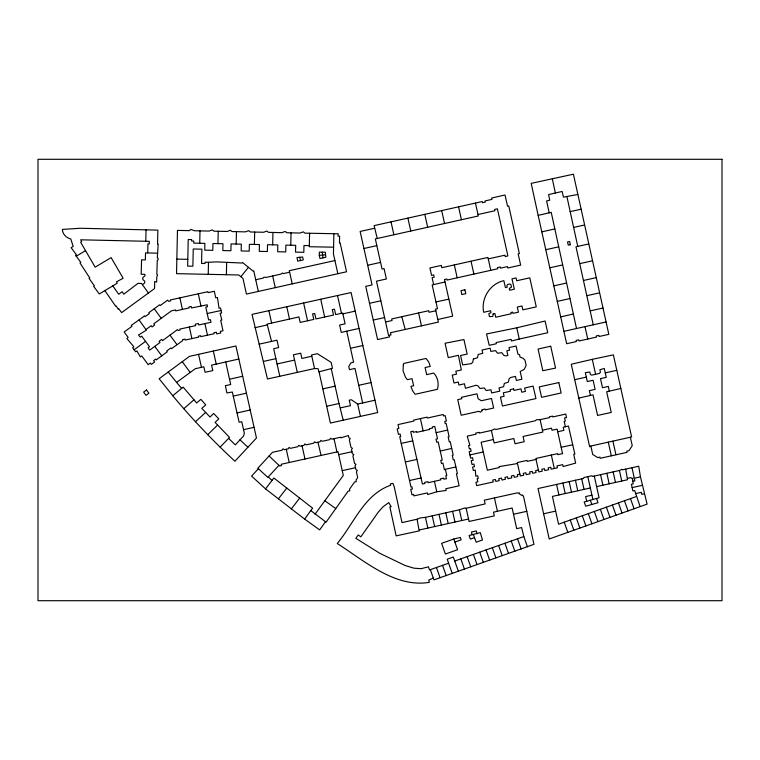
<?xml version="1.0" encoding="UTF-8"?>
<svg xmlns="http://www.w3.org/2000/svg" width="760" height="760" viewBox="0 0 760 760"><rect width="100%" height="100%" fill="white"/><g stroke="black" fill="none" stroke-linecap="round" stroke-linejoin="round"><path stroke-width="1.14" d="M309.577 233.254L338.2 233.785L337.972 236.103L339.615 236.132L339.463 243.029L340.128 242.905L346.55 271.776L246.43 294.082L242.962 278.397L238.773 274.987L176.538 273.657L177.469 230.394L189.306 230.65L190.893 229.406L194.38 230.755L209.142 231.078L212.287 229.871L213.93 231.182L227.221 231.468L230.384 230.261L232.028 231.572L245.423 231.866L248.719 230.66L250.373 231.971L263.625 232.256L266.865 231.049L268.508 232.361L281.922 232.655L285.18 231.448L286.824 232.759L300.01 233.044L303.287 231.847L304.931 233.149L309.577 233.254L309.32 246.724L333.592 247.18M319.276 255.36L319.342 252.13L325.337 252.234L325.841 257.241L319.979 258.514L319.276 255.36L325.29 254.762M157.453 253.194L147.734 252.918L147.924 243.912L149.264 243.941L149.321 241.347L80.655 239.809L81.7 241.661L80.645 242.259L95.152 267.168L111.121 257.611L123.139 278.245L116.441 281.884L117.221 283.214L99.275 293.959L93.594 286.245L94.354 285.788L89.1 278.492L89.822 278.055L79.971 262.931L80.873 262.438L75.515 255.217L76.361 254.704L71.117 247.655L73.188 246.468L70.803 238.991C66.405 237.861 62.415 234.194 62.386 229.416L80.256 228.266L157.861 230.128L157.567 244.15L158.175 244.159L157.32 257.858L158.118 258.419L158.07 259.825L157.254 260.348L156.855 274.37L157.652 274.93L156.788 276.82L156.636 282.131L154.679 281.476L154.555 288.553L121.619 312.616L118.75 308.712L118.18 309.13L116.204 306.014L115.662 306.242L104.909 290.672M145.787 241.271L146.043 229.748M199.737 243.238L200.004 230.879M208.23 274.331L208.487 262.285L216.6 261.887L242.003 263.026L242.478 262.466L253.023 271.035L253.755 270.873L258.324 291.431M208.487 262.285L205.067 262.209L205.038 263.501L201.561 263.435L201.875 249.175L193.249 248.985L192.879 266.199L187.653 266.133L188.223 239.514L191.662 239.581L191.634 240.996L193.752 241.043L193.714 243.114L204.877 243.352L204.734 250.173L212.8 250.344L212.952 243.523L217.958 243.637L218.225 231.277M226.394 274.721L226.66 262.694M236.189 244.036L236.455 231.667M309.349 245.632L303.971 245.508L303.82 252.31L295.526 252.13L295.678 245.328L285.874 245.119L285.731 251.921L277.666 251.75L277.818 244.938L267.52 244.72L267.377 251.522L259.274 251.351L259.416 244.54L254.4 244.435L254.666 232.066M272.669 244.824L272.945 232.456M290.776 245.223L291.042 232.855M333.887 233.709L333.45 253.954L337.849 273.704M625.698 469.11L627.503 479.75L596.619 486.6M430.34 569.658L433.96 579.889L533.947 544.35L523.583 496.669L522.547 494.903L522.091 495.606L519.203 493.734L519.64 493.05L516.952 492.945L484.3 500.184L485.146 503.899L466.155 508.278L464.749 507.984L459.373 509.789L425.448 517.361L420.118 517.94L417.078 519.232L419.168 530.898L396.15 535.876L389.88 507.006L391.153 506.749L388.712 502.607L382.992 506.825L378.242 512.211L360.848 536.836L358.255 534.964L355.86 538.336L379.876 553.346L405.213 565.554L414 568.195L421.202 568.679L428.412 566.808L429.523 569.952L448.628 563.188M315.001 514.264L343.292 475.447L338.029 451.697L281.219 464.274L281.504 465.557L279.661 465.994L269.087 455.99L272.451 452.323L282.065 450.195L282.986 448.799L284.401 449.683L288.144 448.846L289.066 447.45L290.481 448.333L297.853 446.699L298.756 445.293L300.172 446.186L303.952 445.351L304.836 443.925L306.233 444.847L313.642 443.203L314.564 441.807L315.979 442.69L319.96 441.807L320.872 440.41L322.297 441.294L329.669 439.66L330.581 438.263L332.006 439.147L340.717 437.219L340.86 437.855L348.365 435.527L348.84 437.684L350.236 438.596L349.363 440.021L350.997 447.393L352.393 448.305L351.51 449.72L352.402 453.72L353.799 454.632L352.916 456.057L354.549 463.419L355.946 464.331L355.062 465.756L355.889 469.49L357.295 470.402L356.411 471.827L357.684 477.641L356.06 479.978L356.316 481.622L354.673 481.925L349.505 489.203L349.771 490.856L348.127 491.159L326.097 522.177L310.764 510.568L312.626 508.164L273.856 478.021L265.572 488.898L304.637 519.108L319.666 529.9L325.479 521.75M304.637 519.108L310.764 510.568M278.454 498.778L286.776 488.072M291.374 508.82L299.706 498.113M240.863 276.688L248.463 267.33M220.105 447.155L229.53 437.409L215.089 422.398L218.794 418.836L213.626 413.449L210.026 417.05L201.789 408.358L205.761 404.909L200.858 399.342L196.678 402.971L183.15 387.115L172.776 395.741C192.005 418.94 212.838 440.762 234.935 461.234L256.462 438.007L235.932 345.999L189.458 356.364L159.134 378.736L172.776 395.741M269.087 455.99L257.868 468.198L258.4 468.711L267.852 477.403L278.939 465.338M258.4 468.711L251.588 476.111L265.572 488.898M207.708 434.682L217.616 425.058M195.434 421.724L205.666 412.442M183.768 408.69L193.98 399.808M134.168 349.752L145.53 341.354M148.475 293.047L142.424 284.667L144.685 283.005L144.742 281.2L142.785 279.499L142.842 277.514L144.884 275.927L144.932 274.36L141.17 274.255L141.578 259.815L145.34 259.92L145.54 252.862L147.734 252.918M168.216 372.029L176.605 382.403L195.329 368.704L203.813 366.795L205.086 372.286L212.828 370.595L211.555 365.151L238.839 359.024M139.023 319.931L144.561 315.856L145.141 316.644L149.331 313.557L148.761 312.778L159.685 304.769L160.265 305.529L167.647 300.124L168.52 301.321L170.62 300.884L170.411 299.934L207.832 291.707L208.041 292.647L214.301 291.27L215.726 297.797L217.445 297.559L219.041 308.294L220.495 307.981L221.597 313.025L220.134 313.348L221.815 319.998L220.685 320.255L222.993 330.79L220.419 331.36L220.647 333.041L216.752 333.916L216.381 332.234L213.855 332.794L214.064 333.754L200.811 336.651L200.602 335.702L198.388 336.186L198.597 337.136L185.193 340.062L184.984 339.112L182.552 339.644L182.751 340.594L171.513 348.678L170.943 347.899L166.754 350.968L167.323 351.756L156.266 359.869L155.686 359.091L153.605 360.62L154.612 361.998L151.392 364.363L150.271 363.062L148.152 364.629L141.759 355.946L140.372 356.944L136.895 350.911L135.679 351.804L132.648 347.7L133.864 346.816L126.853 338.513L128.145 337.383L124.146 331.987L131.974 326.306L131.29 325.346L139.023 319.931L146.395 330.153L138.51 335.008L140.315 337.165L141.692 336.148L149.511 346.75L148.133 347.776L149.682 350.123L160.018 342.484L159.125 341.269L161.661 339.387L162.564 340.603L177.431 329.622L178.059 330.467L180.082 330.03L179.873 329.089L195.605 325.651L195.282 324.197L198.36 323.522L198.683 324.976L211.023 322.278L210.282 319.589L208.611 319.96L205.808 307.097L207.48 306.736L207.204 304.779L191.53 307.981L191.197 306.479L188.917 306.992L189.126 307.933L182.438 309.424L175.74 310.906L175.531 309.956L171.409 310.868L153.776 323.808L154.669 325.023L152.085 326.923L151.192 325.707L146.034 329.488M640.11 506.616L634.676 490.523L632.88 490.922L631.408 484.272L633.203 483.873L632.415 478.733L634.144 477.47L631.978 467.713M590.833 446.025L589.674 446.776L571.264 364.258L592.287 359.337L613.367 354.863L631.626 436.962L590.833 446.025L592.705 454.442L597.75 457.624L599.953 457.121L600.181 458.299L627.076 452.342L626.867 451.145L629.052 450.651L632.244 445.607L630.344 437.247M76.237 256.243L85.528 250.638M445.351 469.3L444.401 469.747L442.938 463.163L441.455 463.495L440.762 460.398L442.244 460.075L438.197 441.911L436.724 442.244L436.031 439.137L437.513 438.805L434.748 426.398L432.288 426.94L432.535 428.032L429.381 428.744L429.542 429.466L423.13 430.901L416.727 432.326L416.565 431.594L413.411 432.307L413.165 431.205L410.704 431.756L422.408 484.025L424.906 483.483L424.669 482.391L427.947 481.659L428.174 482.704L434.425 481.308L440.676 479.911L440.448 478.866L443.726 478.135L443.973 479.227L446.424 478.686L445.759 475.798L446.785 475.57L445.351 469.3L455.876 466.963M619.409 470.497L622.05 469.309L622.45 469.822L638.713 466.222L640.461 476.872L647.102 504.127L549.204 538.992L538.033 488.537L583.547 478.448L583.794 477.565L591.954 475.76L592.553 476.453L619.409 470.497L621.746 481.023M433.314 578.047L428.773 580.098L429.305 582.35C394.915 588.05 364.41 560.785 337.25 543.514C353.885 523.649 364.183 494.475 390.611 485.269L390.336 483.92L392.901 483.369L394.221 486.78L402.002 522.605L417.078 519.232M491.397 430.445L494.598 429.01L496.128 429.447L535.334 420.774L536.531 419.738L540.132 419.662L549.471 417.63L549.299 416.822L552.577 416.109L552.748 416.917L565.763 414.077L566.523 417.506L564.614 417.933L565.326 421.135L564.177 421.391L565.373 426.73L568.461 426.056L574.845 454.1L573.743 454.337L575.633 463.106L563.112 466.564L562.685 464.645L556.966 465.918L557.384 467.827L551.171 469.195L550.744 467.286L548.188 467.856L548.615 469.756L544.825 470.592L544.407 468.692L541.832 469.243L542.26 471.162L538.821 471.912L536.028 459.43L535.876 458.47L557.678 453.634L557.906 454.67L562.571 453.634L557.118 429.115L551.997 430.255L551.532 428.174L542.45 430.198L542.849 432.07L523.051 436.477L524.21 441.702L515.005 443.755L513.846 438.52L494.133 442.928L491.397 430.445L479.275 433.124L479.104 432.354L475.731 433.095L475.978 434.207L467.219 436.145L469.86 445.208L468.597 445.483L469.366 448.923L470.563 448.656L471.133 451.25L469.205 451.677L470.63 458.128L472.549 457.71L473.109 460.265L471.19 460.683L472.026 464.483L473.945 464.065L474.515 466.64L472.596 467.058L473.347 470.497L475.266 470.079L475.817 476.197L477.745 475.779L478.306 478.344L477.147 478.601L477.85 481.783L475.921 482.21L476.681 485.611L493.221 481.963L492.793 480.044L495.358 479.474L495.786 481.403L499.197 480.643L498.769 478.733L501.514 478.125L501.961 480.035L505.39 479.284L504.972 477.365L507.547 476.795L507.975 478.714L511.746 477.878L511.328 475.969L513.893 475.409L514.32 477.318L517.75 476.558L517.322 474.658L519.878 474.097L520.296 475.998L523.716 475.247L523.298 473.337L525.863 472.777L526.281 474.677L530.072 473.841L529.644 471.931L532.209 471.38L532.627 473.28L536.056 472.52L535.639 470.62L538.403 470.003M319.038 371.82L332.481 368.305L331.16 362.377L317.385 353.695L311.534 354.986L314.545 368.552L318.07 368.685L319.038 371.82L330.41 423.044L377.701 412.566L351.091 292.543L252.044 314.383L267.473 378.993L314.545 368.552M636.49 496.461L558.572 524.21L552.415 496.394L590.33 487.986M453.796 539.02L441.608 543.333L445.388 554.031L457.587 549.708L453.796 539.02L460.332 537.462L461.168 539.818L454.869 542.051M474.544 537.633L470.364 539.115L469.081 535.505L480.263 532.617L482.486 539.952L476.197 542.222L473.423 534.536M454.727 561.022L523.83 536.56L521.635 527.563L516.686 528.656L512.126 508.031L493.487 512.164L494.314 515.878L469.081 521.474L466.155 508.278M436.762 491.777L427.709 494.56L427.32 492.889L413.943 495.89L413.62 494.456L411.967 494.826L410.742 489.354L412.404 488.984L411.91 486.78L410.97 486.989L399.731 436.743L400.662 436.534L400.111 434.007L398.43 434.387L397.195 428.916L398.867 428.421L398.012 424.593L413.896 421.04L413.697 420.09L427.072 417.116L427.31 418.057L443.194 414.513L443.517 415.948L445.18 415.577L446.395 421.049L444.752 421.41L445.246 423.624L446.158 423.424L449.112 436.686L448.162 436.895L449.284 441.94L450.233 441.731L453.207 455.126L452.257 455.335L453.264 459.866L454.214 459.658L457.397 473.623L456.437 473.831L459.135 485.801L445.797 488.765L446.167 490.447L436.762 491.777L434.425 481.308M538.165 215.403L531.192 183.369L573.401 174.192L608.817 334.352L599.136 336.499L598.889 335.369L596.248 335.958L596.495 337.088L578.987 340.983L578.731 339.844L576.089 340.433L576.346 341.572L566.665 343.719L538.165 215.403L551.228 212.344L576.517 328.529M594.282 476.073L599.079 497.733L584.174 501.989L585.732 506.217L597.996 502.711L596.495 498.475M519.26 339.036L511.47 341.022L511.119 339.359L496.109 342.589L496.365 343.748L489.203 345.315L486.523 333.972L516.771 327.807L545.11 321.014L547.722 332.738L519.26 339.036L516.771 327.807M578.75 398.107L593 394.829L597.597 415.454L611.249 412.433L606.642 391.761L620.834 388.455M475.456 203.072L478.325 215.982L375.335 238.906L382.062 269.059L384.075 268.613L386.384 278.986L376.476 281.19L388.559 335.454L390.972 334.941L390.498 332.728L438.425 322.088L435.461 309.187L437.484 308.74L432.164 284.952L445.008 281.979M440.24 451.079L451.715 448.428M300.466 260.547L303.287 259.901L302.642 257.013L296.96 257.573L297.749 261.155L300.466 260.547L299.744 257.298M436.145 432.687L447.64 430.055M565.373 426.73L563.207 427.224L563.91 430.378L557.707 431.765M259.198 344.156L276.991 340.176L278.635 347.595L273.666 348.697L279.784 376.257M363.945 248.501L376.827 245.623M367.688 265.269L380.57 262.39M377.255 238.478L374.11 225.625L482.277 201.552L482.534 202.711L485.288 202.093L485.032 200.934L491.995 199.386L491.682 198.008L505.039 194.997L507.528 206.226L508.753 205.96L519.365 253.631L518.158 253.925L520.657 265.107L507.784 267.995L507.452 266.608L500.526 268.147L500.27 266.988L497.496 267.606L497.752 268.764L490.798 270.313L487.929 257.431L441.807 267.71L441.294 265.411L429.913 267.957L431.575 275.386L433.675 274.92L434.197 277.229L432.098 277.713L433.637 284.63M488.252 258.903L504.906 255.189L505.21 256.566L507.88 255.94L497.382 208.81L494.627 209.427L494.921 210.739L478.002 214.51M588.658 243.979L575.985 246.781L593.256 324.815M490.798 270.313L447.089 280.07L446.851 278.986L444.467 279.547L452.684 316.151L437.836 319.476M254.99 327.702L267.33 324.928L271.519 341.392M435.974 301.986L448.856 299.108M229.52 379.221L242.687 376.276M233.263 396.112L246.458 393.167M237.034 412.955L250.22 410.01M243.561 429.666L254.077 427.32M609.339 391.153L608.285 386.422L602.509 387.724L600.486 378.623L606.261 377.359L604.267 368.429L599.896 369.769L600.419 372.106L599.573 373.388L591.669 375.155L590.358 374.347L589.846 372.039L585.323 372.675L587.309 381.558L593.094 380.266L595.137 389.367L589.342 390.668L590.396 395.409M574.702 379.705L586.311 377.112M605.264 372.894L616.806 370.32M401.223 443.422L412.747 440.847M405.374 461.976L416.898 459.401M409.526 480.529L421.049 477.945M419.472 529.957L468.549 519.014M334.923 260.556L289.294 270.702L292.22 283.86M255.73 279.747L263.207 278.084L263.91 277.153L265.981 277.457L280.687 274.17L282.416 273.011L283.461 273.581L289.626 272.203M541.813 231.838L554.838 228.94M545.784 249.708L558.733 246.829M389.158 335.331L389.5 336.917L377.587 339.549L369.522 303.306L380.855 300.789M549.803 267.786L562.675 264.926M267.33 324.928L267.14 324.092L298.955 316.939L300.162 322.411L313.794 319.409L312.588 313.937L314.706 313.471L315.913 318.944L333.498 315.067L332.291 309.586L334.457 309.187L335.644 314.592L342.703 313.034L342.883 313.851L355.214 311.125M579.737 263.635L592.41 260.813M373.255 320.084L384.588 317.556M385.567 321.974L392.036 320.53L391.685 318.953L428.697 310.707L429.048 312.274L435.917 310.745M359.052 328.444L341.249 332.395L339.625 325.052L345.097 323.845L342.883 313.851M553.822 285.865L566.618 283.024M583.49 280.469L596.172 277.647M263.568 361.399L275.88 358.663M557.26 301.368L569.99 298.537M311.819 356.25L301.901 358.454L300.732 353.191L293.408 354.815L297.302 372.381M277.058 363.954L294.576 360.078M350.512 348.289L362.843 345.553M586.881 295.678L599.564 292.856M560.7 316.863L573.363 314.051M590.273 310.878L602.956 308.056M563.91 331.322L606.053 321.964M322.829 388.892L335.131 386.156M358.72 385.301L371.051 382.565M326.686 406.248L338.988 403.522L343.226 420.204M340.48 407.873L350.464 405.659L349.248 400.188L351.31 399.731L357.684 404.063L360.42 416.394M357.684 404.063L374.965 400.216M338.684 454.67L351.956 451.734M342.228 470.639L355.499 467.704M493.401 439.527L481.118 442.244L487.34 470.212L499.234 467.58L499.025 466.63L517.494 463.534L519.878 474.097M536.028 459.43L527.336 461.349L527.031 460.427L517.341 462.574L517.494 463.534M627.731 478.306L630.847 477.612L632.415 478.733M640.461 476.872L635.113 478.049L634.457 479.075L634.847 480.842L632.633 481.337M591.926 495.168L585.637 496.565L586.682 501.277M632.149 487.597L642.333 485.336M543.619 513.769L555.674 511.1M635.36 493.648L641.345 492.328L641.792 494.351L644.214 493.81M374.699 228.237L360.135 231.448L372.077 284.952L365.74 286.349L369.522 303.306M513.503 514.244L526.87 511.29M549.242 212.942L546.582 200.934L549.774 200.212L548.577 194.579L562.153 191.463L563.454 197.125L577.837 194.484M570.181 211.603L581.058 209.228M573.619 227.401L584.516 225.017M207.204 313.519L221.046 310.498M469.917 454.898L483.284 451.981M561.165 447.298L572.631 444.79M217.958 243.637L222.965 243.741L222.813 250.562L230.907 250.733L231.059 243.922L241.319 244.141L241.167 250.962L249.223 251.133L249.375 244.321L254.4 244.435M176.852 259.103L187.796 259.341M324.681 500.669L335.768 508.564M268.233 476.985L272.08 480.472M239.98 439.85L247.922 447.212M228.627 438.406L235.305 444.894L243.59 435.945L244.359 433.143L241.746 421.705L239.115 422.247L232.351 392.017L226.917 392.958L225.34 385.681L230.689 384.522L225.72 361.969M176.605 382.403L181.64 388.408M182.239 361.684L190.161 372.419M154.774 346.36L161.775 355.832M154.223 308.769L161.234 318.335M169.974 335.131L176.975 344.669M112.746 285.836L118.778 294.281L122.141 291.707L123.814 294.167L137.997 283.309L141.588 283.49L142.424 284.667M630.467 498.608L634.087 508.763M624.444 500.755L628.064 510.91M618.422 502.901L622.041 513.057M612.399 505.039L616.018 515.194M606.385 507.186L609.995 517.341M600.362 509.333L603.972 519.489M594.339 511.48L597.958 521.635M590.33 500.232L591.841 504.469M588.316 513.617L591.936 523.773M582.293 515.764L585.913 525.92M576.27 517.911L579.889 528.067M570.247 520.058L573.866 530.214M564.224 522.196L567.843 532.351M517.522 538.792L521.151 549.024M511.223 541.025L514.852 551.256M504.925 543.248L508.544 553.489M498.626 545.481L502.246 555.712M492.328 547.713L495.947 557.944M486.02 549.945L489.649 560.177M479.721 552.178L483.351 562.409M473.423 554.41L477.052 564.642M467.124 556.633L470.744 566.865M460.826 558.866L464.445 569.097M458.356 571.254L453.321 557.042L447.222 559.208L452.257 573.42M442.538 565.345L446.158 575.577M436.44 567.501L440.059 577.733M523.83 536.56L527.45 546.792M401.812 316.702L405.184 329.469M322.981 257.858L322.269 252.177M317.974 442.244L321.072 455.449M612.902 441.123L615.952 454.784M584.991 326.648L587.746 339.036M592.287 359.337L595.612 374.272M608.294 442.149L611.334 455.829M471.019 261.202L473.898 274.084M458.565 206.825L461.434 219.744M454.328 264.917L457.197 277.808M441.674 210.586L444.552 223.497M424.783 214.348L427.661 227.259M407.901 218.111L410.77 231.021M476.919 533.758L476.292 530.955L474.981 531.25L471.456 532.038L472.083 534.831M418.589 312.959L421.458 325.85M459.373 509.789L461.766 520.524M391.01 221.863L393.889 234.773M452.589 511.309L454.983 522.034M445.806 512.819L448.191 523.554M420.384 418.608L423.13 430.901M439.014 514.33L441.408 525.065M432.231 515.85L434.625 526.575M425.448 517.361L427.832 528.096M272.669 275.956L275.281 287.66M213.322 351.034L216.239 364.097M198.55 354.322L201.457 367.327M613.13 471.894L615.467 482.419M606.85 473.29L609.178 483.806M600.561 474.677L602.899 485.203M587.869 476.881L592.885 499.5M581.714 478.857L584.05 489.383M575.434 480.244L577.761 490.77M569.154 481.64L571.482 492.167M562.865 483.037L565.202 493.553M556.586 484.424L558.913 494.95M494.447 497.933L497.411 511.29M346.721 331.18L353.609 362.235L350.959 362.824L348.773 366.405L349.495 369.645L354.977 368.429L362.634 402.962M337.516 295.535L341.459 313.31M320.739 299.231L324.662 317.015M331.274 368.799L338.988 403.522M334.01 438.7L336.937 451.943M303.62 303.012L307.562 320.786M286.776 306.717L289.512 319.058M302.052 445.769L304.988 459.012M268.888 310.669L271.633 323.076M286.273 449.264L289.209 462.507M179.873 297.853L182.438 309.424M540.132 419.662L542.45 430.198M198.293 293.797L200.963 305.928M566.969 196.859L577.761 246.392M551.342 455.041L554.278 468.512M204.905 323.617L207.442 335.198M189.364 327.009L191.9 338.599M552.302 178.78L555.351 193.021M403.322 364.791L403.056 370.804L405.412 377.122L407.388 379.677L412.005 378.651L413.659 385.757L410.951 386.365L412.481 390.583L415.102 394.298L437.38 389.31C439.185 383.686 437.75 377.397 433.741 373.055L426.664 374.661L425.096 367.555L430.284 366.377L428.783 362.092L426.084 358.445L403.75 363.46L403.322 364.791M493.135 313.889L492.831 316.474L489.44 316.569L488.803 313.766L490.998 312.512L490.599 310.735L483.702 312.293C480.748 298.519 490.019 283.708 503.832 280.659L505.409 287.574L507.186 287.166L506.911 285.447L507.699 284.44L509.894 283.983L510.967 284.658L511.48 287.128L509.295 288.477L509.694 290.244L514.339 289.18L511.983 278.853L516.106 277.923L516.695 280.753L529.796 277.846L536.275 306.888L522.842 309.852L521.987 305.985L517.294 307.021L518.424 312.151L512.971 313.367L512.686 312.103L510.929 312.502L511.204 313.766L495.729 317.224L494.893 313.49L493.135 313.889M473.404 359.024L472.729 362.254L471.238 363.66L462.631 364.923L460.579 355.499L467.162 354.084L463.933 339.558L445.056 343.254L448.257 357.627L458.375 355.319L458.546 355.937L461.339 369.977L455.829 371.174L456.532 374.158L452.238 375.117L454.005 383.002L458.299 382.042L458.935 385.035L464.436 383.772L465.452 388.303L476.073 385.244L478.03 385.89L480.016 388.522L484.253 387.923L486.248 390.555L490.941 389.747L491.663 392.967L499.757 391.153L499.035 387.933L503.623 386.659L504.298 383.43L508.383 382.156L509.058 378.926L510.558 377.511L515.47 376.409L516.382 380.456L521.92 379.212L520.182 371.478L524.181 369.379L526.167 365.398L524.932 360.097L522.928 358.178L520.011 357.086L519.574 354.758L517.931 354.151L516.097 345.999L509.01 347.586L509.58 350.17L506.844 350.778L507.889 355.442L505.714 355.927L503.756 355.291L501.771 352.659L497.534 353.257L495.548 350.626L490.856 351.433L490.133 348.213L482.03 350.027L482.752 353.248L478.163 354.521L477.489 357.751L473.404 359.024M482.191 410.562L480.424 412.195L478.885 411.302L461.206 415.245L457.738 399.637L461.785 398.734L461.462 397.28L477.005 393.822L478.097 398.715L481.346 400.748L491.52 398.477L493.639 408.015L485.222 409.887L485.032 409.032L482.001 409.706L482.191 410.562M146.528 389.984L143.649 392.094L146.034 395.342L148.912 393.233L146.528 389.984M513.617 388.844L510.159 389.68L510.416 391.257L503.31 392.815L504.089 396.273L500.46 397.109L502.455 406.001L535.961 398.563L533.092 386.127L524.628 388.027L525.417 391.419L521.75 392.207L520.971 388.844L513.988 390.45L513.617 388.844M570.351 244.691L568.271 245.157L567.549 241.956L569.649 241.49L570.351 244.691M550.725 346.227L538.08 349.03L542.82 370.709L555.56 368.096L550.725 346.227M558.828 382.565L539.258 386.887L541.567 397.318L561.146 392.996L558.828 382.565M464.92 289.778L460.997 290.633L461.842 294.557L465.766 293.702L464.92 289.778M722 159.296L38 159.296L38 600.704L722 600.704L722 159.296"/></g></svg>
